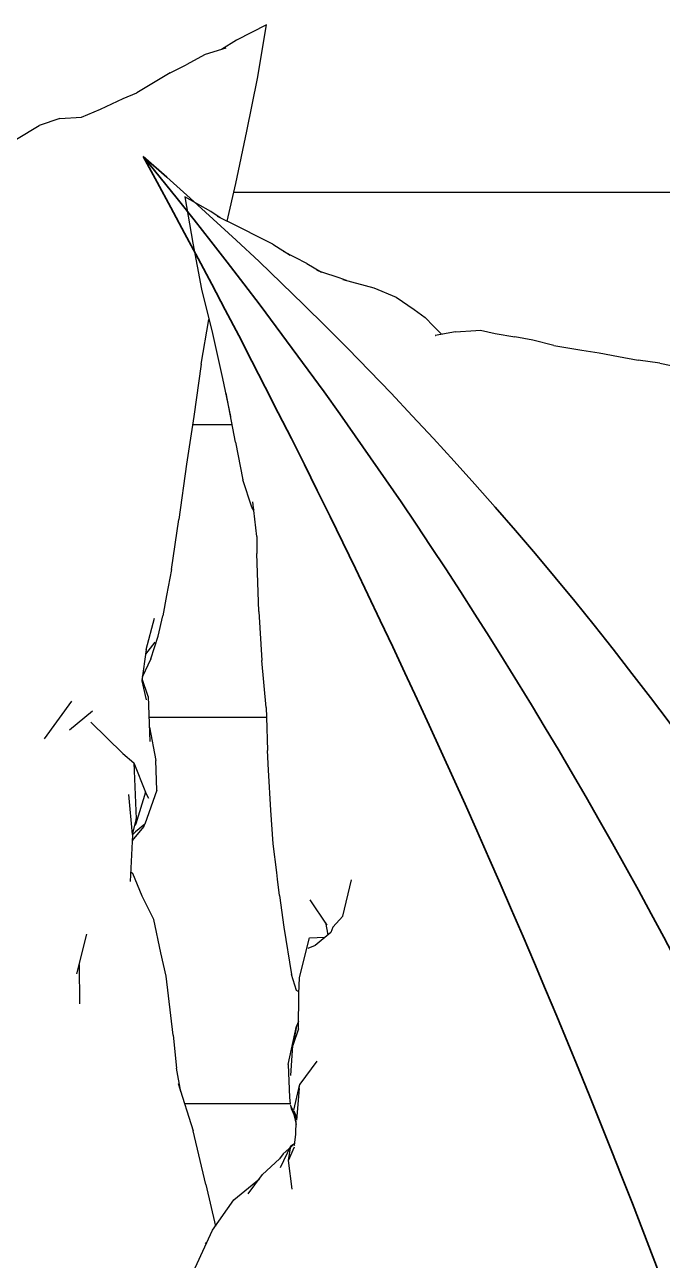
# Model space of a CAD drawing. Header units: millimetres. Extents: x -3567 to 83618, y -21481 to 19784.
# Drawn here: x 39074.2 to 39213.1, y -16347.4 to -16078 of the extents above; entities that cross this region are included whole.
import ezdxf

# ---------------------------------------------------------------- set-up
doc = ezdxf.new("R2010")
doc.units = ezdxf.units.MM
doc.header["$LTSCALE"] = 150
doc.layers.add('ad-Elevation 10', color=8, linetype='Continuous')
doc.layers.add('ad-Landscape', color=7, linetype='Continuous', true_color=0x007f00)
doc.layers.add('ad-Landscape 2', color=7, linetype='Continuous', lineweight=35, true_color=0x264c00)

# ---------------------------------------------------------------- blocks, each defined once
blk = doc.blocks.new('A$C8104ddd6')
for p, q in [((2351.47249665561, 874.2339408333773), (2344.908087273761, 870.8357912977199)), ((2349.521350120362, 862.5126411682186), (2351.47249665561, 874.2339408333773)), ((2344.908087273761, 870.8357912977199), (2341.663937959325, 868.8560086807056)), ((2338.108304916328, 867.7125068667083), (2333.929253419388, 865.4865009990663)), ((2342.567256740673, 869.1465185990819), (2338.108304916328, 867.7125068667083)), ((2330.454068918079, 863.7464209246236), (2333.929253419388, 865.4865009990663)), ((2330.454068918079, 863.7464209246236), (2323.187914652015, 859.3845844773532)), ((2347.179984135131, 851.0403896126245), (2349.521350120362, 862.5126411682186)), ((2315.272553469273, 855.8209944461923), (2320.221276430158, 858.1438227703775)), ((2320.221276430158, 858.1438227703775), (2323.187914652015, 859.3845844773532)), ((2311.143542230857, 854.0683309617916), (2315.272553469273, 855.8209944461923)), ((2296.972671291216, 849.2417705068356), (2301.951622657936, 852.2858848015967)), ((2306.414412629863, 853.7845501848169), (2301.951622657936, 852.2858848015967)), ((2306.414412629863, 853.7845501848169), (2311.143542230857, 854.0683309617916)), ((2344.74901632165, 839.6267953607894), (2347.179984135131, 851.0403896126245)), ((2342.897718934262, 831.3718263595692), (2344.74901632165, 839.6267953607894)), ((2339.346602009791, 833.507035326189), (2333.68683635346, 836.6729859923698)), ((2333.68683635346, 836.6729859923698), (2335.415418877237, 826.5843998039536)), ((2548.110799349291, 837.6506024099554), (2344.305826184136, 837.6506024099554)), ((2341.346491088145, 832.1471406731725), (2339.346602009791, 833.507035326189)), ((2340.675026804784, 832.4827431259537), (2342.897718934262, 831.3718263595692)), ((2352.854558754181, 826.3974014576697), (2342.897718934262, 831.3718263595692)), ((2335.415418877237, 826.5843998039536), (2337.322085856882, 816.5881912398718)), ((2352.854558754181, 826.3974014576697), (2356.604996240458, 824.0098432507148)), ((2360.222656712351, 822.1912435183012), (2355.123668609631, 824.7545073931879)), ((2360.222656712351, 822.1912435183012), (2363.447276555788, 820.3041419882611)), ((2363.447276555788, 820.3041419882611), (2362.486707270131, 820.6253396290194)), ((2367.262732807976, 819.0283198638963), (2363.482801280072, 820.2833523247373)), ((2337.322085856882, 816.5881912398718), (2339.65524998105, 806.8963012679833)), ((2368.881035686682, 818.4868675414455), (2367.262732807976, 819.0283198638963)), ((2368.103708175142, 818.6968640247906), (2374.860535073007, 816.871494581369)), ((2374.860535073007, 816.871494581369), (2379.729047933848, 814.8070630806042)), ((2379.729047933848, 814.8070630806042), (2383.629747255414, 812.1008387827751)), ((2383.629747255414, 812.1008387827751), (2386.042807843602, 810.3733382627943)), ((2337.208180841932, 800.1814328137134), (2338.91432182063, 809.974093410211)), ((2386.042807843602, 810.3733382627943), (2387.847955056895, 808.5197434528272)), ((2389.607339951435, 806.735916937203), (2387.847955056895, 808.5197434528272)), ((2339.65524998105, 806.8963012679833), (2341.867537696788, 797.1073925880046)), ((2392.636362620418, 807.295156452049), (2388.189168376033, 806.4740841051425)), ((2388.189168376033, 806.4740841051425), (2388.271136211959, 806.4434359961961)), ((2389.7310506555, 806.6104876267273), (2389.718243881711, 806.6234723140215)), ((2392.636362620418, 807.295156452049), (2397.016862189048, 807.5840368941972)), ((2397.016862189048, 807.5840368941972), (2398.093480544805, 807.6351138874479)), ((2398.093480544805, 807.6351138874479), (2401.289126054755, 806.9148344024579)), ((2401.289126054755, 806.9148344024579), (2405.533830951681, 806.2036008521582)), ((2409.505063949531, 805.41779238454), (2405.533830951681, 806.2036008521582)), ((2414.074884326525, 804.3183129559293), (2409.505063949531, 805.41779238454)), ((2414.074884326525, 804.3183129559293), (2420.130628921797, 803.3017061229693)), ((2420.130628921797, 803.3017061229693), (2423.92933560766, 802.651717049408)), ((2423.92933560766, 802.651717049408), (2428.159821648245, 801.9168490725606)), ((2428.159821648245, 801.9168490725606), (2432.417678937476, 801.05734988929)), ((2437.170955514113, 800.4068844499925), (2432.417678937476, 801.05734988929)), ((2437.170955514113, 800.4068844499925), (2442.052971105113, 799.4501280971781)), ((2337.208180841932, 800.1814328137134), (2335.590843793063, 788.8100068806307)), ((2341.867537696788, 797.1073925880046), (2343.635968099727, 788.802353150918)), ((2344.67359991635, 783.2171665464894), (2342.69144199424, 793.8863862996368)), ((2335.590843793063, 788.8100068806307), (2333.996331914997, 778.4003354299857)), ((2335.320976147632, 787.0481927714045), (2343.961860992866, 787.0481927714045)), ((2344.67359991635, 783.2171665464894), (2346.255807271547, 774.9822598552782)), ((2333.996331914997, 778.4003354299857), (2332.364917192936, 766.3422579565231)), ((2348.286612112563, 768.9959270452855), (2346.255807271547, 774.9822598552782)), ((2348.286612112563, 768.9959270452855), (2348.553509989892, 768.6464454443485)), ((2348.699270378231, 768.2852018432504), (2348.286612112563, 768.9959270452855)), ((2349.376318898445, 762.6637872514793), (2348.473351144406, 770.1609694428662)), ((2348.553509989892, 768.6464454443485), (2348.676463188443, 768.4745659223418)), ((2330.751531864975, 755.4104680594983), (2332.364917192936, 766.3422579565231)), ((2349.376318898445, 762.6637872514793), (2349.335873564829, 758.959965063751)), ((2349.789341294316, 746.2455277851941), (2349.335873564829, 758.959965063751)), ((2330.751531864975, 755.4104680594983), (2329.68278208741, 749.7963903712262)), ((2329.68278208741, 749.7963903712262), (2328.887494136878, 745.3032353448489)), ((2325.221823993212, 738.0086429337034), (2327.042217491326, 744.8487680765438)), ((2327.825414306979, 740.9073952536137), (2328.887494136878, 745.3032353448489)), ((2349.789341294316, 746.2455277851941), (2350.45806864115, 735.6280987381788)), ((2327.113473940779, 739.5859252226192), (2325.074414954041, 736.948338754878)), ((2326.239771229964, 735.9456112907765), (2327.825414306979, 740.9073952536137)), ((2325.221823993212, 738.0086429337034), (2324.272425895513, 731.1796806391867)), ((2326.239771229964, 735.9456112907765), (2324.386154503227, 731.9977235400238)), ((2351.407322050582, 725.3708606917235), (2350.45806864115, 735.6280987381788)), ((2324.272425895513, 731.1796806391867), (2325.239835927649, 726.9903060621482)), ((2325.681244961124, 727.7818070725107), (2324.32681190499, 731.5708758700957)), ((2325.681244961124, 727.7818070725107), (2326.049482371032, 717.9498349964852)), ((2308.968400334474, 726.7613565084575), (2302.978171089613, 718.5276132193867)), ((2351.407322050582, 725.3708606917235), (2351.477927530388, 723.2754080663744)), ((2308.565764803556, 720.474749523828), (2313.574029599302, 724.6309890805751)), ((2320.130920155294, 715.3453360562653), (2313.148545838056, 722.159722406016)), ((2325.850023379651, 723.2754080663744), (2351.477927530388, 723.2754080663744)), ((2351.477927530388, 723.2754080663744), (2351.629896732054, 715.9428567251816)), ((2325.933395166125, 721.0493738437617), (2327.321361664573, 713.7868694229246)), ((2320.130920155294, 715.3453360562653), (2322.563995014702, 713.3053416833864)), ((2351.850984568388, 711.6718155434128), (2351.629896732054, 715.9428567251816)), ((2322.563995014702, 713.3053416833864), (2323.073589193562, 701.0929878553361)), ((2322.563995014702, 713.3053416833864), (2325.069530012086, 706.8991910115828)), ((2327.548860437884, 707.3386292806426), (2327.321361664573, 713.7868694229246)), ((2352.367514822399, 702.9270587792271), (2351.850984568388, 711.6718155434128)), ((2322.272216683879, 697.6397110922035), (2321.477804722686, 706.3602481518392)), ((2325.069530012086, 706.8991910115828), (2322.995108553914, 699.9631307784894)), ((2327.548860437884, 707.3386292806426), (2324.911847378506, 699.8985960463715)), ((2325.804549084998, 705.5102869584252), (2325.069530012086, 706.8991910115828)), ((2323.073589193562, 701.0929878553361), (2322.243064033595, 697.9597298981207)), ((2322.971094780347, 700.7063151195143), (2322.995108553914, 699.9631307784894)), ((2322.995108553914, 699.9631307784894), (2323.073589193562, 701.0929878553361)), ((2352.8828671183, 695.5908603503512), (2352.367514822399, 702.9270587792271)), ((2322.929289309097, 698.2709988602446), (2322.268143760164, 697.5590390812067)), ((2324.709391443597, 699.3705407122652), (2322.501272676425, 696.7345763091698)), ((2322.995108553914, 699.9631307784894), (2322.679408235577, 699.6058918795516)), ((2324.911847378506, 699.8985960463715), (2322.929289309097, 698.2709988602446)), ((2324.709391443597, 699.3705407122652), (2324.911847378506, 699.8985960463715)), ((2322.268143760164, 697.5590390812067), (2321.754069579314, 687.3768208854544)), ((2322.501272676425, 696.7345763091698), (2322.19683144075, 696.1465627822809)), ((2353.663868985102, 689.3808510372583), (2352.8828671183, 695.5908603503512)), ((2321.862878484273, 689.531988472464), (2322.29647170828, 689.1860909720372)), ((2324.390168656762, 684.1966739184882), (2322.29647170828, 689.1860909720372)), ((2353.818023961896, 687.9276956205304), (2353.663868985102, 689.3808510372583)), ((2354.293678481299, 684.3730232674488), (2353.818023961896, 687.9276956205304)), ((2368.09600058553, 679.8467107714014), (2369.970821865922, 687.7461891304984)), ((2354.293678481299, 684.3730232674488), (2355.240158985922, 677.4531768526876)), ((2326.894108236476, 679.0908890830788), (2324.390168656762, 684.1966739184882)), ((2364.688695262783, 677.9037893137038), (2360.929552621485, 683.3759357296112)), ((2328.398797306443, 671.8363548297484), (2326.894108236476, 679.0908890830788)), ((2368.09600058553, 679.8467107714014), (2365.91514790427, 677.4345072157448)), ((2355.240158985922, 677.4531768526876), (2356.892614690747, 667.1113657799069)), ((2365.434983688778, 676.2988290052735), (2362.08545043425, 673.4742297710727)), ((2364.314885967186, 678.4479397736231), (2364.821116964187, 675.781166588331)), ((2365.91514790427, 677.4345072157448), (2365.434983688778, 676.2988290052735)), ((2310.160908001264, 667.2879937275975), (2312.286432293258, 675.9480593267363)), ((2358.61203564539, 666.4863371568199), (2360.801568861069, 675.1489021662128)), ((2360.801568861069, 675.1489021662128), (2364.184134934025, 675.2440114631472)), ((2329.584567809281, 666.7658946701386), (2328.398797306443, 671.8363548297484)), ((2362.08545043425, 673.4742297710727), (2360.43643898757, 672.807968489552)), ((2310.653446304292, 669.2947522626155), (2310.723565651526, 660.7467475147869)), ((2331.090640629533, 653.8966422478316), (2329.584567809281, 666.7658946701386)), ((2357.98237058564, 663.6198595239575), (2356.892614690747, 667.1113657799069)), ((2358.481553319369, 662.9039158029409), (2358.61203564539, 666.4863371568199)), ((2358.496469405589, 663.3134402757378), (2357.98237058564, 663.6198595239575)), ((2358.424283749206, 655.3049200454889), (2358.481553319369, 662.9039158029409)), ((2356.158709223433, 647.5131532804398), (2357.990851011768, 655.8589105579385)), ((2357.990851011768, 655.8589105579385), (2357.198789769085, 651.6484597553872)), ((2358.424283749206, 655.3049200454889), (2357.198789769085, 651.6484597553872)), ((2358.436059975582, 656.8674862392554), (2357.990851011768, 655.8589105579385)), ((2331.090640629533, 653.8966422478316), (2331.854534742939, 646.7257653734487)), ((2356.765659750759, 645.069284488909), (2357.198789769085, 651.6484597553872)), ((2332.782010270239, 641.531590296483), (2331.854534742939, 646.7257653734487)), ((2356.158709223433, 647.5131532804398), (2356.479170614104, 640.3172804983697)), ((2362.43397991074, 648.2154946702567), (2358.700849951136, 643.2120854567574)), ((2332.202303640654, 643.3662237042872), (2335.462196450084, 633.0494394054522)), ((2357.374695415565, 637.5718643932269), (2358.700849951136, 643.2120854567574)), ((2358.541995130654, 642.296815824111), (2357.94971849797, 635.3773472730636)), ((2358.541995130654, 642.296815824111), (2358.700849951136, 643.2120854567574)), ((2356.607392781552, 638.9380586687694), (2333.601513214111, 638.9380586687694)), ((2356.479170614104, 640.3172804983697), (2356.607392781552, 638.9380586687694)), ((2356.62361629829, 638.763550400231), (2356.692942042915, 638.6535559696895)), ((2356.701509798622, 638.5868754716676), (2356.788124950806, 637.9127734457943)), ((2356.701509798622, 638.5868754716676), (2357.976841374693, 635.6942192922033)), ((2356.788124950806, 637.9127734457943), (2357.94971849797, 635.3773472730636)), ((2357.400482338337, 636.5761725743332), (2357.901935658396, 634.3880910895223)), ((2357.722823684446, 636.6200711887586), (2357.497033526015, 637.2913142352782)), ((2358.012386587179, 636.1094880473493), (2357.497033526015, 637.2913142352782)), ((2357.827777013801, 632.3252785481363), (2357.92865152975, 635.1312254171335)), ((2338.251799915219, 621.360180579125), (2335.462196450084, 633.0494394054522)), ((2357.578151676935, 629.9240534486053), (2357.827777013801, 632.3252785481363)), ((2355.075599492571, 628.0334940062812), (2354.244772437967, 626.9038007323861)), ((2354.471240780294, 625.0671411423446), (2356.728394759644, 629.7949836396892)), ((2355.075599492571, 628.0334940062812), (2357.612788903454, 630.2572398901202)), ((2356.260432016228, 626.5726084266034), (2356.728394759644, 629.7949836396892)), ((2356.260432016228, 626.5726084266034), (2357.538677913748, 629.5443428305261)), ((2356.728394759644, 629.7949836396892), (2357.623750206076, 630.3626801283126)), ((2357.578151676935, 629.9240534486053), (2357.489228113969, 629.7850427200538)), ((2350.600063137652, 623.5277187309885), (2354.244772437967, 626.9038007323861)), ((2357.060842842839, 620.3493051113128), (2356.260432016228, 626.5726084266034)), ((2344.361008312022, 618.0186330769957), (2349.893611303291, 622.5892867397888)), ((2347.427836398369, 619.3138163661433), (2350.600063137652, 623.5277187309885)), ((2338.251799915219, 621.360180579125), (2340.303137535666, 612.2592064302407)), ((2339.669479353695, 611.3598412164829), (2344.361008312022, 618.0186330769957)), ((2335.889650249417, 603.1627874941387), (2339.669479353695, 611.3598412164829)), ((2338.155033225936, 608.5570172718744), (2338.216682817983, 608.696042095633)), ((2338.254729661901, 608.4929797669492), (2338.273132649374, 608.6567689573421))]:
    blk.add_line(p, q)
blk = doc.blocks.new('Stree19')
at = {"layer": 'ad-Landscape'}
for centre, radius, start, end in [((-0.3504514318992218, -0.09300423185848672), 0.3870063364778802, 19.54605705567891, 80.08869700165165), ((-1.039894032637854, -0.9929513023818384), 1.489607974428295, 45.59990351376469, 59.24816550538108)]:
    blk.add_arc(centre, radius, start, end, dxfattribs=at)
at = {"layer": 'ad-Landscape 2'}
for centre, radius, start, end in [((-0.3288057800529813, 0.117837456553751), 0.3514461917035967, 346.9417159187577, 49.02603916300784), ((-0.8633554311120193, -0.0359969907949047), 0.8723151947153701, 5.095679500756797, 28.72042685628565), ((-0.4578905118013594, 0.08878568962720301), 0.4646865821037464, 358.2316079475637, 39.31159117389007)]:
    blk.add_arc(centre, radius, start, end, dxfattribs=at)
blk = doc.blocks.new('A$C976671c5')
at = {"xscale": 2241.059397795414, "yscale": 2241.059397795414, "zscale": 2241.059397795414}
blk.add_blockref('Stree19', (126.5880321833756, 79.5561936811755), dxfattribs=at)
blk = doc.blocks.new('A$C30163561')
at = {"layer": 'ad-Elevation 10'}
blk.add_blockref('A$C8104ddd6', (-8645, 1.091393642127514e-11), dxfattribs=at)
at = {"layer": 'ad-Landscape', "rotation": 360}
blk.add_blockref('A$C976671c5', (-6226.583727066136, -92.82475435575907), dxfattribs=at)

msp = doc.modelspace()

# ---------------------------------------------------------------- block references
msp.add_blockref('A$C30163561', (45420.41684331049, -16952.20169554182))

doc.saveas('drawing.dxf')
